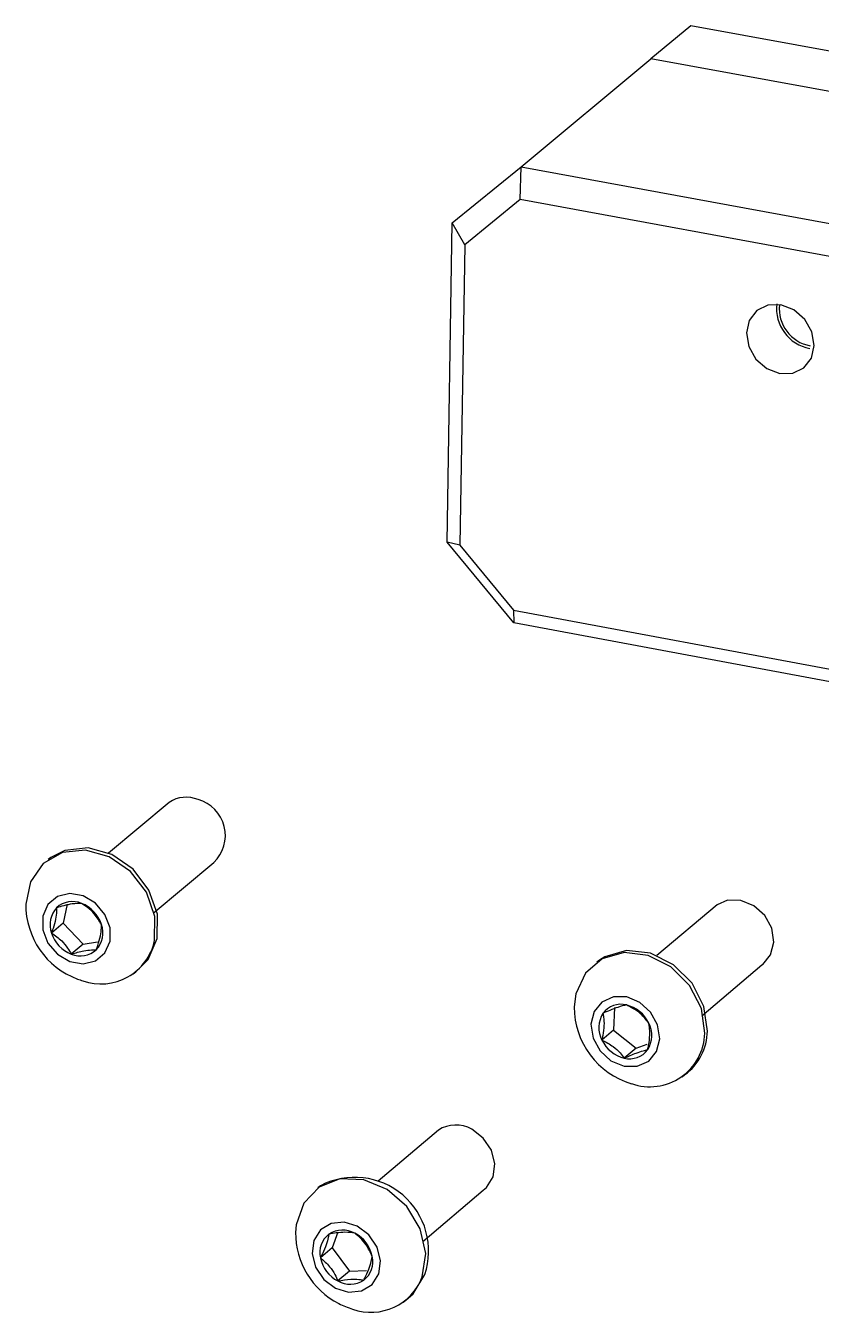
# Model space of a CAD drawing. Header units: millimetres. Extents: x 0 to 279, y 0 to 216.
# Drawn here: x 200.34 to 206.28, y 57.38 to 66.99 of the extents above; entities that cross this region are included whole.
import ezdxf

# ---------------------------------------------------------------- set-up
doc = ezdxf.new("R2010")
doc.units = ezdxf.units.MM

msp = doc.modelspace()

# ---------------------------------------------------------------- linework, layer by layer
at = {"color": 7, "linetype": 'Continuous', "lineweight": 25}
for p, q in [((205.3079, 66.9898), (205.0103, 66.7424)), ((213.4175, 65.503), (205.3079, 66.9898)), ((204.0405, 65.9363), (205.0103, 66.7424)), ((213.1241, 65.2536), (205.0103, 66.7424)), ((208.9276, 66.0236), (205.0103, 66.7424)), ((203.5268, 65.5175), (204.0405, 65.9363)), ((204.0328, 65.6905), (204.0405, 65.9363)), ((204.0405, 65.9363), (212.168, 64.4407)), ((204.0328, 65.6905), (203.6194, 65.3535)), ((212.0206, 64.2197), (204.0328, 65.6905)), ((203.4896, 63.1315), (203.5268, 65.5175)), ((203.6194, 65.3535), (203.5268, 65.5175)), ((203.6194, 65.3535), (203.5843, 63.1083)), ((203.5843, 63.1083), (203.4896, 63.1315)), ((203.9866, 62.527), (203.4896, 63.1315)), ((203.5843, 63.1083), (203.9843, 62.6216)), ((203.9843, 62.6216), (211.9624, 61.1397)), ((203.9843, 62.6216), (203.9866, 62.527)), ((212.1031, 61.0189), (203.9866, 62.527)), ((201.411, 61.1862), (200.9587, 60.8076)), ((200.5276, 60.7753), (200.5088, 60.7595)), ((201.293, 60.358), (201.745, 60.737)), ((200.6499, 60.4254), (200.6212, 60.2842)), ((205.5042, 60.4216), (205.0554, 60.0417)), ((200.6212, 60.2842), (200.5331, 60.2104)), ((200.6212, 60.2842), (200.7691, 60.127)), ((200.7691, 60.127), (200.681, 60.0532)), ((200.7691, 60.127), (200.8761, 60.1454)), ((204.6254, 60.0084), (204.6067, 59.9925)), ((201.1443, 59.9046), (201.1632, 59.9204)), ((205.3909, 59.5913), (205.8394, 59.9717)), ((204.7385, 59.6539), (204.7319, 59.4851)), ((204.7319, 59.4851), (204.6444, 59.411)), ((204.7319, 59.4851), (204.8991, 59.3499)), ((204.8991, 59.3499), (204.8117, 59.2757)), ((204.8991, 59.3499), (204.9835, 59.3804)), ((205.2446, 59.1363), (205.2633, 59.1522)), ((203.4231, 58.7373), (202.9726, 58.3562)), ((202.5425, 58.3222), (202.5237, 58.3063)), ((203.3075, 57.9066), (203.7576, 58.2882)), ((202.6719, 57.9756), (202.63, 57.8569)), ((202.63, 57.8569), (202.5422, 57.7826)), ((202.63, 57.8569), (202.7602, 57.6847)), ((202.7602, 57.6847), (202.6725, 57.6104)), ((202.7602, 57.6847), (202.8865, 57.6886)), ((203.1604, 57.4515), (203.1791, 57.4675))]:
    msp.add_line(p, q, dxfattribs=at)
at = {"color": 7, "linetype": 'Continuous', "lineweight": 25, "flags": 128}
for points in [[(206.2306, 64.6005), (206.213, 64.7021), (206.1594, 64.7953), (206.0781, 64.866), (205.9814, 64.9034), (205.8841, 64.9018), (205.801, 64.8614), (205.7447, 64.7884), (205.7238, 64.694), (205.7415, 64.5924), (205.7951, 64.4992), (205.8763, 64.4285), (205.973, 64.3911), (206.0702, 64.3927), (206.1534, 64.433), (206.2097, 64.506), (206.2306, 64.6005)], [(201.303, 60.1536), (201.3051, 60.3344), (201.2426, 60.5148), (201.1238, 60.6706), (200.9649, 60.7806), (200.7873, 60.83), (200.6151, 60.8121), (200.4714, 60.7294), (200.3757, 60.5931), (200.3409, 60.4265)], [(201.3218, 60.1694), (201.324, 60.3502), (201.2614, 60.5306), (201.1427, 60.6864), (200.9838, 60.7964), (200.8062, 60.8458), (200.6339, 60.8279), (200.5276, 60.7753)], [(200.9703, 60.1485), (200.9703, 60.2497), (200.9322, 60.3498), (200.8616, 60.4336), (200.7694, 60.4882), (200.6696, 60.5054), (200.5775, 60.4826), (200.5069, 60.4232), (200.4687, 60.3363), (200.4687, 60.2351), (200.5069, 60.135), (200.5774, 60.0512), (200.6695, 59.9966), (200.7693, 59.9794), (200.8615, 60.0022), (200.9321, 60.0616), (200.9703, 60.1485)], [(205.6819, 60.4543), (205.583, 60.4552), (205.5042, 60.4216)], [(205.8394, 59.9717), (205.8459, 59.9764), (205.9047, 60.0484), (205.9281, 60.1429), (205.9124, 60.2456), (205.8601, 60.3408), (205.7792, 60.4141), (205.6819, 60.4543)], [(201.1632, 59.9204), (201.2553, 60.0128), (201.3218, 60.1694)], [(205.4132, 59.4619), (205.3872, 59.6459), (205.2988, 59.819), (205.1599, 59.9576), (204.9895, 60.0431), (204.8104, 60.064), (204.6469, 60.0173), (204.5211, 59.9095), (204.4499, 59.7551), (204.4379, 59.6581)], [(205.4319, 59.4778), (205.4059, 59.6618), (205.3175, 59.8349), (205.1787, 59.9735), (205.0082, 60.059), (204.8291, 60.0798), (204.6657, 60.0332), (204.6254, 60.0084)], [(205.076, 59.4204), (205.0603, 59.5233), (205.0079, 59.6187), (204.9268, 59.6922), (204.8293, 59.7325), (204.7304, 59.7335), (204.6449, 59.695), (204.5861, 59.623), (204.5627, 59.5283), (204.5785, 59.4255), (204.6308, 59.3301), (204.7119, 59.2566), (204.8094, 59.2163), (204.9083, 59.2153), (204.9937, 59.2537), (205.0526, 59.3258), (205.076, 59.4204)], [(203.7576, 58.2882), (203.7829, 58.3093), (203.8326, 58.3884), (203.8454, 58.4863), (203.8194, 58.5883), (203.7585, 58.6788), (203.672, 58.744)], [(203.303, 57.642), (203.328, 57.8169), (203.2874, 58.0002), (203.1866, 58.1672), (203.0392, 58.2952), (202.8652, 58.3669), (202.6881, 58.3727), (202.5318, 58.3118), (202.4174, 58.1925), (202.3604, 58.0308), (202.3558, 57.9734)], [(202.9781, 57.6639), (202.991, 57.7621), (202.9649, 57.8642), (202.9039, 57.9549), (202.8172, 58.0203), (202.7181, 58.0503), (202.6217, 58.0406), (202.5426, 57.9925), (202.4928, 57.9133), (202.48, 57.8152), (202.5061, 57.7131), (202.5671, 57.6224), (202.6537, 57.5571), (202.7528, 57.527), (202.8492, 57.5367), (202.9283, 57.5848), (202.9781, 57.6639)], [(203.1791, 57.4675), (203.2345, 57.515), (203.3218, 57.6579)]]:
    msp.add_lwpolyline(points, dxfattribs=at)
at = {"color": 7, "linetype": 'Continuous', "lineweight": 25}
for centre, radius, start, end in [((206.2525, 64.8778), 0.3046, 173.50121, 259.57951), ((206.2481, 64.8742), 0.2792, 173.75355, 260.1726), ((201.5387, 60.9967), 0.2285, 67.01129, 123.96771), ((201.5541, 60.9391), 0.278, 313.37048, 74.59484), ((200.935, 60.4231), 0.5941, 179.67116, 249.54785), ((200.7063, 60.2737), 0.1845, 136.96316, 200.0775), ((200.6896, 60.2709), 0.1747, 66.972, 132.53044), ((200.6675, 60.1982), 0.2503, 17.71365, 68.82195), ((200.7327, 60.2111), 0.1844, 316.94631, 20.0746), ((200.7715, 60.2865), 0.2503, 197.71753, 248.81322), ((200.7494, 60.2139), 0.1747, 246.96293, 312.51261), ((200.9019, 60.2409), 0.4105, 250.81858, 347.71954), ((200.9347, 60.4224), 0.5933, 249.5449, 253.58161), ((205.0335, 59.656), 0.5956, 179.79981, 253.57001), ((204.8198, 59.5037), 0.1984, 147.715, 207.85953), ((204.7866, 59.5115), 0.1665, 75.94784, 143.88679), ((204.7713, 59.4331), 0.2463, 25.13692, 76.92318), ((204.8189, 59.4451), 0.1983, 327.69984, 27.85892), ((204.8674, 59.5157), 0.2463, 205.13909, 256.91275), ((205.0019, 59.4728), 0.4114, 250.5686, 358.47864), ((205.0269, 59.481), 0.405, 305.71083, 359.54089), ((204.8521, 59.4373), 0.1665, 255.93607, 323.86951), ((203.553, 58.5379), 0.2381, 60.00201, 123.08647), ((202.7985, 57.8332), 0.5519, 341.47868, 117.62933), ((202.9502, 57.9707), 0.5944, 179.73406, 242.80365), ((202.7067, 57.8063), 0.1849, 60.27091, 123.29746), ((202.7118, 57.823), 0.1744, 127.73142, 193.38615), ((202.6834, 57.7445), 0.2504, 11.55189, 62.6538), ((202.7876, 57.8328), 0.2504, 191.55718, 242.64637), ((202.7591, 57.7543), 0.1744, 307.71358, 13.38109), ((202.7642, 57.771), 0.185, 240.26394, 303.27987), ((202.9199, 57.786), 0.4093, 250.40521, 339.40011), ((202.95, 57.9702), 0.5939, 242.79284, 253.62614)]:
    msp.add_arc(centre, radius, start, end, dxfattribs=at)
for points, knots in [([(200.5715, 60.3996), (200.5717, 60.3908), (200.5721, 60.3661), (200.5658, 60.3145), (200.5494, 60.256), (200.537, 60.2213), (200.5331, 60.2104)], [0, 0, 0, 0, 0.180942, 0.506293, 0.843975, 1, 1, 1, 1]), ([(200.7579, 60.4316), (200.7365, 60.4314), (200.6997, 60.431), (200.6294, 60.4163), (200.5893, 60.4047), (200.5715, 60.3996)], [0, 0, 0, 0, 0.439105, 0.751358, 1, 1, 1, 1]), ([(200.9059, 60.2744), (200.89, 60.3013), (200.8626, 60.3473), (200.806, 60.3999), (200.7727, 60.4219), (200.7579, 60.4316)], [0, 0, 0, 0, 0.439105, 0.751358, 1, 1, 1, 1]), ([(200.8675, 60.0852), (200.8714, 60.0961), (200.8837, 60.1308), (200.9002, 60.1893), (200.9065, 60.2409), (200.9061, 60.2656), (200.9059, 60.2744)], [0, 0, 0, 0, 0.156025, 0.493707, 0.819058, 1, 1, 1, 1]), ([(200.5331, 60.2104), (200.5595, 60.1922), (200.6047, 60.1612), (200.6534, 60.1019), (200.6725, 60.0681), (200.681, 60.0532)], [0, 0, 0, 0, 0.439105, 0.751358, 1, 1, 1, 1]), ([(200.681, 60.0532), (200.713, 60.0621), (200.7676, 60.0775), (200.83, 60.0855), (200.8559, 60.0853), (200.8675, 60.0852)], [0, 0, 0, 0, 0.439105, 0.751358, 1, 1, 1, 1]), ([(204.6521, 59.6097), (204.654, 59.6003), (204.6592, 59.5741), (204.662, 59.5198), (204.6544, 59.4587), (204.6468, 59.4225), (204.6444, 59.411)], [0, 0, 0, 0, 0.180942, 0.506293, 0.843975, 1, 1, 1, 1]), ([(204.827, 59.6731), (204.8072, 59.6684), (204.7732, 59.6604), (204.707, 59.6345), (204.669, 59.6173), (204.6521, 59.6097)], [0, 0, 0, 0, 0.439105, 0.751358, 1, 1, 1, 1]), ([(204.9943, 59.5377), (204.9755, 59.5615), (204.9434, 59.6022), (204.8799, 59.647), (204.8433, 59.6651), (204.827, 59.6731)], [0, 0, 0, 0, 0.439105, 0.751358, 1, 1, 1, 1]), ([(204.9866, 59.3391), (204.989, 59.3505), (204.9965, 59.3867), (205.0041, 59.4479), (205.0014, 59.5022), (204.9962, 59.5284), (204.9943, 59.5377)], [0, 0, 0, 0, 0.156025, 0.493707, 0.819058, 1, 1, 1, 1]), ([(204.6444, 59.411), (204.6736, 59.3961), (204.7234, 59.3704), (204.779, 59.3189), (204.8016, 59.289), (204.8117, 59.2757)], [0, 0, 0, 0, 0.439105, 0.751358, 1, 1, 1, 1]), ([(204.8117, 59.2757), (204.8419, 59.2892), (204.8936, 59.3122), (204.952, 59.3315), (204.976, 59.3367), (204.9866, 59.3391)], [0, 0, 0, 0, 0.439105, 0.751358, 1, 1, 1, 1]), ([(202.7984, 57.9669), (202.7759, 57.9705), (202.7375, 57.9765), (202.6647, 57.971), (202.6234, 57.964), (202.6051, 57.9609)], [0, 0, 0, 0, 0.439105, 0.751358, 1, 1, 1, 1]), ([(202.6051, 57.9609), (202.6039, 57.9527), (202.6004, 57.9298), (202.5868, 57.8815), (202.5635, 57.8261), (202.5473, 57.7931), (202.5422, 57.7826)], [0, 0, 0, 0, 0.180942, 0.506293, 0.843975, 1, 1, 1, 1]), ([(202.9287, 57.7946), (202.9153, 57.8237), (202.8922, 57.8735), (202.8419, 57.9315), (202.8117, 57.956), (202.7984, 57.9669)], [0, 0, 0, 0, 0.439105, 0.751358, 1, 1, 1, 1]), ([(202.5422, 57.7826), (202.5661, 57.7624), (202.6069, 57.7277), (202.6493, 57.6631), (202.6654, 57.6266), (202.6725, 57.6104)], [0, 0, 0, 0, 0.439105, 0.751358, 1, 1, 1, 1]), ([(202.8657, 57.6164), (202.8708, 57.6268), (202.887, 57.6599), (202.9104, 57.7153), (202.9239, 57.7636), (202.9274, 57.7865), (202.9287, 57.7946)], [0, 0, 0, 0, 0.156025, 0.493707, 0.819058, 1, 1, 1, 1]), ([(202.6725, 57.6104), (202.7054, 57.6157), (202.7616, 57.6247), (202.8265, 57.6234), (202.8537, 57.6185), (202.8657, 57.6164)], [0, 0, 0, 0, 0.439105, 0.751358, 1, 1, 1, 1])]:
    msp.add_open_spline(points, degree=3, knots=knots, dxfattribs=at)

doc.saveas('drawing.dxf')
